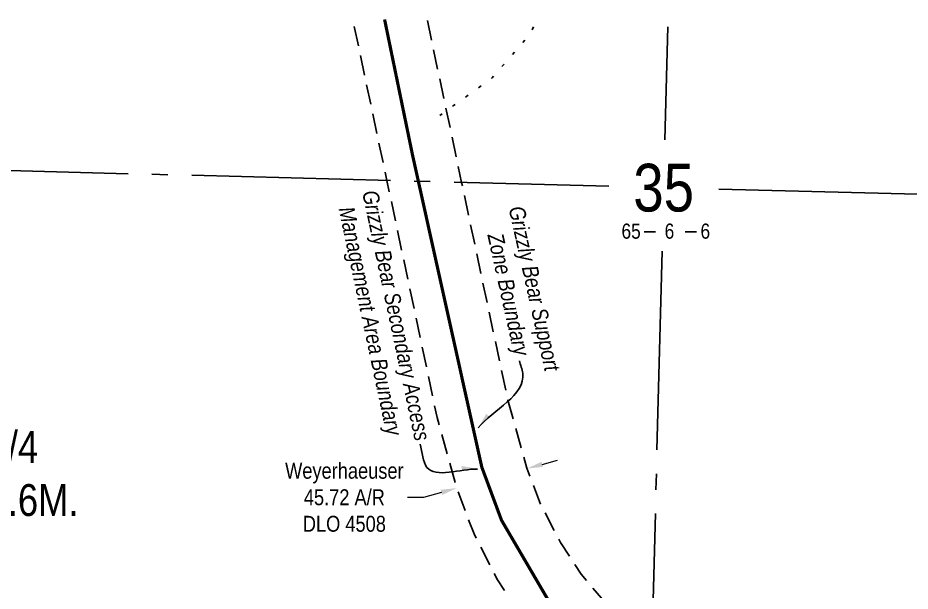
# Model space of a CAD drawing. Extents: x 383425 to 391668, y 6055101 to 6059545.
# Drawn here: x 383952 to 384513, y 6059169 to 6059529 of the extents above; entities that cross this region are included whole.
import ezdxf
from ezdxf.enums import TextEntityAlignment as Align

# ---------------------------------------------------------------- set-up
doc = ezdxf.new("R2010")
doc.units = 0
doc.header["$LTSCALE"] = 5
doc.header["$PDMODE"] = 35
doc.header["$PDSIZE"] = 20
for name, pattern in [('DASHDOT2', [12.7, 6.35, -3.175, 0, -3.175]), ('foc-ACCESSROAD', [3.75, 2.5, -1.25]), ('foc-QUARTERLINE', [33, 25, -3, 2, -3]), ('foc-WHEELTRACKS', [2, 0.4, -1.6])]:
    doc.linetypes.add(name, pattern=pattern)
doc.layers.get('Defpoints').update_dxf_attribs({"color": 9})
for name, color, linetype in [('10', 1, 'Continuous'), ('9', 3, 'Continuous'), ('AS-WILDLIFE', 131, 'DASHDOT2'), ('C-SYMBOL', 7, 'Continuous'), ('F-AR', 190, 'foc-ACCESSROAD'), ('L-QSEC', 8, 'foc-QUARTERLINE'), ('L-SECLBL', 7, 'Continuous'), ('T-WATER-P3', 160, 'foc-WHEELTRACKS')]:
    doc.layers.add(name, color=color, linetype=linetype)
doc.layers.add('F-AR-T', color=190, linetype='Continuous', lineweight=9)
doc.styles.add('175L', font='ARIALN.TTF', dxfattribs={"height": 20})
doc.styles.add('240', font='ARIALN.TTF', dxfattribs={"height": 30})
doc.styles.add('80CG', font='ARIALN.TTF', dxfattribs={"height": 10})
doc.styles.add('80L', font='ARIALN.TTF', dxfattribs={"height": 10})
doc.styles.add('SIMPLEX', font='ARIALN.TTF')
doc.dimstyles.new('Compass 5 000', dxfattribs={"dimscale": 5, "dimtxt": 9, "dimasz": 2, "dimexe": 0.2, "dimexo": 0.0625, "dimgap": 0.5, "dimtad": 0, "dimtih": 1, "dimtoh": 1, "dimzin": 0, "dimdsep": 46, "dimtxsty": '80CG', "dimcen": 0.1, "dimse1": 1, "dimse2": 1, "dimclrd": 256, "dimclrt": 256, "dimaunit": 1, "dimadec": 4, "dimazin": 0, "dimtfac": 0.06, "dimtofl": 0, "dimtmove": 0, "dimatfit": 1, "dimfxl": 0.2, "dimtolj": 1, "dimtzin": 0, "dimlwd": -1, "dimarcsym": 0})

# ---------------------------------------------------------------- blocks, each defined once
blk = doc.blocks.new('L-SECLBL')
at = {"layer": '9', "color": 7}
for p, q in [((-5.08, -27.83), (-12.29, -27.83)), ((20.7, -27.83), (13.5, -27.83))]:
    blk.add_line(p, q, dxfattribs=at)
at = {"layer": '10', "color": 2, "style": 'SIMPLEX'}
blk.add_attdef('SEC', text='', height=30, dxfattribs=at).set_placement((0, 0), align=Align.MIDDLE)
at = {"layer": '10', "color": 5, "style": '80L'}
blk.add_attdef('TWP', text='', height=9.5, dxfattribs=at).set_placement((-14.43, -27.37), align=Align.MIDDLE_RIGHT)
blk.add_attdef('RGE', text='', height=9.5, dxfattribs=at).set_placement((3.62, -27.37), align=Align.MIDDLE_CENTER)
blk.add_attdef('MER', text='', height=9.5, dxfattribs=at).set_placement((23.17, -27.37), align=Align.MIDDLE_LEFT)
blk = doc.blocks.new('*D95')
at = {"layer": 'Defpoints', "color": 0, "transparency": 16777216}
for p in [(384267.32, 6059264.12), (384223.28, 6059251.86), (384228.42, 6059233.4)]:
    blk.add_point(p, dxfattribs=at)
at = {"layer": 'F-AR-T', "transparency": 16777216}
for p, q in [((384282.09, 6059248.34), (384291.72, 6059251.02)), ((384207.48, 6059227.57), (384197.48, 6059227.57)), ((384218.78, 6059230.72), (384207.48, 6059227.57))]:
    blk.add_line(p, q, dxfattribs=at)
for points in [[(384281.64, 6059249.95), (384282.54, 6059246.73), (384272.46, 6059245.66)], [(384218.34, 6059232.33), (384219.23, 6059229.11), (384228.42, 6059233.4)]]:
    blk.add_solid(points, dxfattribs=at)
at = {"layer": 'F-AR-T', "transparency": 16777216, "insert": (384157.73, 6059227.57), "char_height": 10, "attachment_point": 5, "style": '80CG'}
blk.add_mtext('\\A1;Weyerhaeuser\\P45.72 A/R\\PDLO 4508', dxfattribs=at)

msp = doc.modelspace()

# ---------------------------------------------------------------- linework, layer by layer
at = {"layer": 'AS-WILDLIFE', "const_width": 1.999, "flags": 128}
msp.add_lwpolyline([(384183.015, 6059528.068), (384200.567, 6059442.873), (384244.144, 6059246.537), (384256.539, 6059213.166), (384292.264, 6059152.085), (384320.347, 6059123.798), (384357.107, 6059096.954), (384392.292, 6059075.088), (384430.191, 6059046.023), (384615.506, 6059026.71), (384834.19, 6059003.919), (385082.231, 6058972.984), (385477.232, 6058854.248), (385621.618, 6058810.847), (385776.624, 6058764.25), (385895.137, 6058859.573), (386101.719, 6059122.764), (386367.145, 6059413.224), (386424.001, 6059469.358)], dxfattribs=at)
at = {"layer": 'F-AR', "flags": 128}
for points in [[(390877.971, 6056512.245), (390852.783, 6056495.972), (390778.133, 6056446.86), (390713.132, 6056404.093), (390594.388, 6056328.645), (390476.2, 6056253.552), (390459.76, 6056242.14), (390322.063, 6056146.923), (390275.044, 6056114.761), (390236.604, 6056094.387), (390207.083, 6056086.662), (390168.998, 6056086.913), (390137.943, 6056093.828), (390116.486, 6056102.763), (390096.251, 6056115.753), (390086.908, 6056122.936), (390030.227, 6056168.258), (389980.762, 6056210.156), (389951.2, 6056235.195), (389900.766, 6056277.912), (389748.384, 6056406.312), (389565.341, 6056560.757), (389549.857, 6056573.609), (389182.785, 6056865.801), (389165.582, 6056879.496), (389143.707, 6056896.908), (388813.908, 6057159.431), (388797.848, 6057172.809), (388761.101, 6057203.432), (388467.903, 6057468.178), (388430.959, 6057507.086), (388396.45, 6057542.556), (388390.811, 6057547.927), (388361.331, 6057576.005), (388335.715, 6057600.403), (388204.002, 6057713.479), (388203.617, 6057713.86), (388192.574, 6057723.351), (388188.761, 6057726.626), (388177.196, 6057736.305), (388126.982, 6057778.731), (388015.108, 6057871.31), (387961.38, 6057917.692), (387781.45, 6058069.486), (387714.854, 6058126.121), (387667.167, 6058163.539), (387576.541, 6058238.325), (387572.544, 6058241.624), (387528.369, 6058279.232), (387481.845, 6058317.732), (387443.623, 6058349.914), (387347.634, 6058430.939), (387218.838, 6058537.914), (387213.856, 6058541.91), (387126.869, 6058614.8), (387120.109, 6058620.45), (387069.557, 6058657.115), (387037.363, 6058674.89), (387009.94, 6058686.822), (386982.349, 6058696.01), (386977.816, 6058697.022), (386791.07, 6058722.464), (386728.525, 6058725.642), (386585.57, 6058720.924), (386362.47, 6058706.607), (386075.392, 6058691.53), (386018.656, 6058691.361), (385965.682, 6058695.887), (385964.513, 6058696.095), (385917.316, 6058704.497), (385915.295, 6058704.857), (385902.365, 6058708.524), (385741.991, 6058754.01), (385569.958, 6058805.842), (385555.664, 6058810.22), (385529.166, 6058818.203), (385491.362, 6058829.59), (385476.01, 6058834.215), (385470.848, 6058835.768), (385465.754, 6058837.307), (385464.375, 6058837.722), (385369.004, 6058866.49), (385275.259, 6058894.764), (385244.513, 6058903.768), (385178.102, 6058923.174), (385148.151, 6058931.951), (385126.875, 6058938.185), (385057.89, 6058955.047), (385001.702, 6058964.737), (384498.738, 6059021.067), (384464.765, 6059028.11), (384450.082, 6059031.154), (384446.204, 6059031.957), (384436.882, 6059035.166), (384418.407, 6059041.564), (384408.831, 6059044.819), (384370.373, 6059063.828), (384349.662, 6059077.455), (384336.553, 6059086.082), (384315.177, 6059104.703), (384295.733, 6059121.642), (384269.991, 6059151.762), (384253.968, 6059175.758), (384239.234, 6059204.595), (384228.764, 6059232.155), (384216.041, 6059277.869), (384184.468, 6059426.84), (384162.904, 6059528.595)], [(384209.894, 6059527.364), (384231.459, 6059425.618), (384260.496, 6059288.619), (384272.409, 6059245.836), (384281.002, 6059223.353), (384293.503, 6059199.291), (384306.633, 6059179.246), (384328.296, 6059153.9), (384351.109, 6059134.027), (384364.255, 6059122.575), (384393.151, 6059103.561), (384426.467, 6059087.092), (384458.329, 6059076.129), (384459.365, 6059075.914), (384474.048, 6059072.87), (384505.937, 6059066.259), (385008.136, 6059010.014), (385067.212, 6058999.826), (385138.735, 6058982.344), (385149.351, 6058979.234), (385179.302, 6058970.457), (385288.291, 6058938.521), (385462.07, 6058886.131), (385482.637, 6058879.934), (385563.172, 6058855.691), (385589.674, 6058847.713), (385599.265, 6058844.826), (385713.738, 6058810.586), (385717.952, 6058809.325), (385724.126, 6058807.479), (385733.757, 6058804.598), (385737.875, 6058803.366), (385753.504, 6058798.877), (385902.873, 6058755.97), (385917.831, 6058751.673), (385924.591, 6058749.731), (385946.484, 6058745.771), (385965.678, 6058742.294), (385971.681, 6058741.252), (385976.047, 6058740.88), (386020.538, 6058737.088), (386074.127, 6058737.239), (386159.371, 6058741.511), (386179.014, 6058742.542), (386359.777, 6058752.249), (386360.164, 6058752.273), (386583.351, 6058766.597), (386700.549, 6058770.261), (386731.782, 6058771.238), (386795.322, 6058768.01), (386985.892, 6058742.047), (386994.578, 6058740.108), (387026.309, 6058729.541), (387057.569, 6058715.939), (387094.111, 6058695.764), (387148.212, 6058656.524), (387286.824, 6058540.179), (387362.907, 6058476.86), (387378.43, 6058463.941), (387428.53, 6058422.665), (387443.821, 6058409.773), (387462.692, 6058393.664), (388044.62, 6057906.223), (388098.098, 6057861.342), (388118.995, 6057844.675), (388130.764, 6057834.937), (388142.101, 6057825.555), (388202.13, 6057775.286), (388218.183, 6057761.655), (388224.607, 6057756.197), (388228.456, 6057752.932), (388229.684, 6057751.876), (388275.88, 6057712.147), (388362.846, 6057637.363), (388366.402, 6057634.306), (388392.334, 6057609.606), (388428.608, 6057575.057), (388463.917, 6057538.763), (388498.077, 6057502.787), (388789.996, 6057238.857), (388827.103, 6057207.933), (388843.163, 6057194.556), (389166.988, 6056936.796), (389219.374, 6056895.095), (389258.456, 6056863.984), (389261.663, 6056861.434), (389281.224, 6056845.863), (389555.513, 6056627.532), (389567.24, 6056618.215), (389578.714, 6056609.064), (389582.926, 6056605.568), (389594.536, 6056595.932), (389777.524, 6056441.535), (389930.348, 6056312.772), (389952.631, 6056293.898), (389982.193, 6056268.859), (390059.403, 6056203.462), (390114.766, 6056159.168), (390122.572, 6056153.166), (390137.779, 6056143.404), (390151.8, 6056137.566), (390174.174, 6056132.584), (390201.351, 6056132.404), (390219.894, 6056137.257), (390251.366, 6056153.937), (390296.259, 6056184.645), (390450.635, 6056291.008), (390476.868, 6056307.674), (390569.869, 6056367.234), (390664.902, 6056427.617), (390688.307, 6056442.488), (390779.477, 6056502.47), (390827.793, 6056534.259), (390879.423, 6056567.689)]]:
    msp.add_lwpolyline(points, dxfattribs=at)
at = {"layer": 'L-QSEC'}
for p, q in [((384361.054, 6059523.404), (384359.237, 6059452.3)), ((383566.93, 6059442.95), (384323.984, 6059423.219)), ((384393.217, 6059421.414), (385160.06, 6059401.42)), ((384357.449, 6059382.35), (384337.92, 6058618.15))]:
    msp.add_line(p, q, dxfattribs=at)
at = {"layer": 'T-WATER-P3', "flags": 128}
msp.add_lwpolyline([(384217.677, 6059467.636), (384250.645, 6059491.274), (384273.564, 6059517.804), (384277.96, 6059525.581)], dxfattribs=at)

# ---------------------------------------------------------------- block references
at = {"layer": 'L-SECLBL', "xscale": 0.999619, "yscale": 0.999619, "zscale": 0.999619}
msp.add_blockref('L-SECLBL', (384358.47, 6059422.32), dxfattribs=at).add_auto_attribs({'SEC': '35', 'TWP': '65', 'RGE': '6', 'MER': '6'})

# ---------------------------------------------------------------- texts
at = {"layer": 'AS-WILDLIFE', "char_height": 9.99619, "attachment_point": 5, "style": '240'}
for s, width, insert, rotation in [('{\\fArial Narrow|b0|i1|c0|p34;Grizzly Bear Secondary Access Management Area Boundary}', 160.46858, (384180.77, 6059339.914), 281.96681), ('{\\fArial Narrow|b0|i1|c0|p34;Grizzly Bear Support Zone Boundary}', 122.02721, (384267.653, 6059356.737), 282.51406)]:
    msp.add_mtext_dynamic_manual_height_columns(s, width=width, gutter_width=45, heights=[0], dxfattribs=dict(at, insert=insert, rotation=rotation))
at = {"layer": 'C-SYMBOL', "color": 3, "insert": (383888.216, 6059269.208), "char_height": 19.99238, "width": 365.33142, "attachment_point": 2, "style": '175L'}
msp.add_mtext('Theor. S.W.1/4\\PSec. 35-65-6-W.6M.', dxfattribs=at)

# ---------------------------------------------------------------- dimensions: what is measured, and where the dimension line sits
at = {"layer": 'F-AR-T'}
dim = msp.add_linear_dim(base=(384228.417, 6059233.402), p1=(384267.318, 6059264.12), p2=(384223.279, 6059251.863), angle=195.5529, text='Weyerhaeuser\\P45.72 A/R\\PDLO 4508', dimstyle='Compass 5 000', dxfattribs=at)
dim.commit()
dim.dimension.update_dxf_attribs({"geometry": '*D95', "text_midpoint": (384157.729, 6059227.574), "dimtype": 161})

# ---------------------------------------------------------------- leaders
at = {"layer": 'AS-WILDLIFE', "path_type": 1}
for points in [[(384241.876, 6059271.236), (384269.896, 6059305.621), (384267.768, 6059313.42)], [(384241.522, 6059245.359), (384209.601, 6059246.423), (384205.345, 6059260.956)]]:
    msp.add_leader(points, dimstyle='Compass 5 000', override={"dimgap": 0.5, "dimtad": 0}, dxfattribs=at)

doc.saveas('drawing.dxf')
